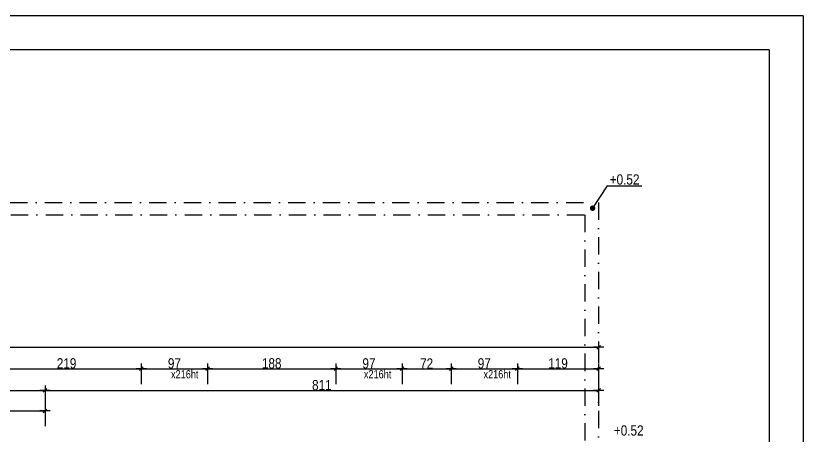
# Model space of a CAD drawing. Header units: millimetres. Extents: x -1734 to 5256, y -3612 to 588.
# Drawn here: x 4103 to 5256, y -28 to 588 of the extents above; entities that cross this region are included whole.
import ezdxf
from ezdxf.enums import TextEntityAlignment as Align

# ---------------------------------------------------------------- set-up
doc = ezdxf.new("R2010")
doc.units = ezdxf.units.MM
doc.linetypes.add('TIRETPTX2', pattern=[50.8, 25.4, -12.7, 0, -12.7])
for name, color, linetype in [('01_Cad_2', 5, 'Continuous'), ('01_cote_gen', 4, 'Continuous'), ('01_isolant ext', 2, 'TIRETPTX2'), ('01_poch_murs', 253, 'Continuous'), ('01_texte', 230, 'Continuous'), ('AA_COTES', 2, 'Continuous')]:
    doc.layers.add(name, color=color, linetype=linetype)
doc.styles.add('Arial Narrow', font='ARIALN.TTF')
doc.styles.add('MATTE_TXT', font='arial.ttf')
doc.styles.add('STYLE2', font='ARIALN.TTF')
doc.dimstyles.new('JB50', dxfattribs={"dimscale": 0.1, "dimtxt": 150, "dimasz": 15, "dimexe": 0.1, "dimexo": 0.1, "dimgap": 0.09, "dimtad": 1, "dimdec": 1, "dimdsep": 46, "dimtxsty": 'STYLE2', "dimblk1": 'BOND_G', "dimblk2": 'BOND_D', "dimsah": 1, "dimcen": 1.5, "dimdle": 0.01, "dimse1": 1, "dimse2": 1, "dimclrd": 4, "dimclre": 2, "dimclrt": 6, "dimazin": 2, "dimtfac": 2.333333, "dimtdec": 1, "dimtix": 1, "dimtmove": 2, "dimatfit": 3, "dimldrblk": 'BOND_G', "dimfxl": 1, "dimtolj": 1, "dimtzin": 0, "dimarcsym": 0})

# ---------------------------------------------------------------- blocks, each defined once
blk = doc.blocks.new('BOND_G')
at = {"layer": 'AA_COTES', "color": 0}
for p, q in [((0, -5), (0, 15)), ((5, 0), (-5, 0)), ((1.77, 1.77), (-1.77, -1.77))]:
    blk.add_line(p, q, dxfattribs=at)
blk = doc.blocks.new('BOND_D')
at = {"layer": 'AA_COTES', "color": 0}
for p, q in [((5, 0), (-5, 0)), ((-1.77, -1.77), (1.77, 1.77)), ((0, 5), (0, -15))]:
    blk.add_line(p, q, dxfattribs=at)
blk = doc.blocks.new('*D108')
at = {"layer": '01_cote_gen', "color": 4, "lineweight": -2, "transparency": 16777216}
blk.add_line((4069.2, 70.7), (4285.2, 70.7), dxfattribs=at)
at = {"layer": 'DEFPOINTS', "color": 0}
for p in [(4286.7, 70.7), (4067.7, 48.2), (4286.7, 48.2)]:
    blk.add_point(p, dxfattribs=at)
at = {"layer": '01_cote_gen', "color": 4, "lineweight": -2, "transparency": 16777216, "xscale": 1.5, "yscale": 1.5, "zscale": 1.5, "rotation": 180}
blk.add_blockref('BOND_G', (4067.7, 70.7), dxfattribs=at)
at = {"layer": '01_cote_gen', "color": 4, "lineweight": -2, "transparency": 16777216, "xscale": 1.5, "yscale": 1.5, "zscale": 1.5}
blk.add_blockref('BOND_D', (4286.7, 70.7), dxfattribs=at)
at = {"layer": '01_cote_gen', "color": 6, "transparency": 16777216, "insert": (4177.2, 78.4), "char_height": 15, "attachment_point": 5, "style": 'STYLE2'}
blk.add_mtext('\\A1;219', dxfattribs=at)
blk = doc.blocks.new('*D109')
at = {"layer": '01_cote_gen', "color": 4, "lineweight": -2, "transparency": 16777216}
blk.add_line((4288.2, 70.7), (4382.2, 70.7), dxfattribs=at)
at = {"layer": 'DEFPOINTS', "color": 0}
for p in [(4383.7, 70.7), (4286.7, 48.2), (4383.7, 48.2)]:
    blk.add_point(p, dxfattribs=at)
at = {"layer": '01_cote_gen', "color": 4, "lineweight": -2, "transparency": 16777216, "xscale": 1.5, "yscale": 1.5, "zscale": 1.5, "rotation": 180}
blk.add_blockref('BOND_G', (4286.7, 70.7), dxfattribs=at)
at = {"layer": '01_cote_gen', "color": 4, "lineweight": -2, "transparency": 16777216, "xscale": 1.5, "yscale": 1.5, "zscale": 1.5}
blk.add_blockref('BOND_D', (4383.7, 70.7), dxfattribs=at)
at = {"layer": '01_cote_gen', "color": 6, "transparency": 16777216, "insert": (4335.2, 78.4), "char_height": 15, "attachment_point": 5, "style": 'STYLE2'}
blk.add_mtext('\\A1;97', dxfattribs=at)
blk = doc.blocks.new('*D110')
at = {"layer": '01_cote_gen', "color": 4, "lineweight": -2, "transparency": 16777216}
blk.add_line((4385.2, 70.7), (4570.2, 70.7), dxfattribs=at)
at = {"layer": 'DEFPOINTS', "color": 0}
for p in [(4571.7, 70.7), (4383.7, 48.2), (4571.7, 48.2)]:
    blk.add_point(p, dxfattribs=at)
at = {"layer": '01_cote_gen', "color": 4, "lineweight": -2, "transparency": 16777216, "xscale": 1.5, "yscale": 1.5, "zscale": 1.5, "rotation": 180}
blk.add_blockref('BOND_G', (4383.7, 70.7), dxfattribs=at)
at = {"layer": '01_cote_gen', "color": 4, "lineweight": -2, "transparency": 16777216, "xscale": 1.5, "yscale": 1.5, "zscale": 1.5}
blk.add_blockref('BOND_D', (4571.7, 70.7), dxfattribs=at)
at = {"layer": '01_cote_gen', "color": 6, "transparency": 16777216, "insert": (4477.7, 78.4), "char_height": 15, "attachment_point": 5, "style": 'STYLE2'}
blk.add_mtext('\\A1;188', dxfattribs=at)
blk = doc.blocks.new('*D111')
at = {"layer": '01_cote_gen', "color": 4, "lineweight": -2, "transparency": 16777216}
blk.add_line((4573.2, 70.7), (4667.2, 70.7), dxfattribs=at)
at = {"layer": 'DEFPOINTS', "color": 0}
for p in [(4668.7, 70.7), (4571.7, 48.2), (4668.7, 48.2)]:
    blk.add_point(p, dxfattribs=at)
at = {"layer": '01_cote_gen', "color": 4, "lineweight": -2, "transparency": 16777216, "xscale": 1.5, "yscale": 1.5, "zscale": 1.5, "rotation": 180}
blk.add_blockref('BOND_G', (4571.7, 70.7), dxfattribs=at)
at = {"layer": '01_cote_gen', "color": 4, "lineweight": -2, "transparency": 16777216, "xscale": 1.5, "yscale": 1.5, "zscale": 1.5}
blk.add_blockref('BOND_D', (4668.7, 70.7), dxfattribs=at)
at = {"layer": '01_cote_gen', "color": 6, "transparency": 16777216, "insert": (4620.2, 78.4), "char_height": 15, "attachment_point": 5, "style": 'STYLE2'}
blk.add_mtext('\\A1;97', dxfattribs=at)
blk = doc.blocks.new('*D112')
at = {"layer": '01_cote_gen', "color": 4, "lineweight": -2, "transparency": 16777216}
blk.add_line((4670.2, 70.7), (4739.2, 70.7), dxfattribs=at)
at = {"layer": 'DEFPOINTS', "color": 0}
for p in [(4740.7, 70.7), (4668.7, 48.2), (4740.7, 48.2)]:
    blk.add_point(p, dxfattribs=at)
at = {"layer": '01_cote_gen', "color": 4, "lineweight": -2, "transparency": 16777216, "xscale": 1.5, "yscale": 1.5, "zscale": 1.5, "rotation": 180}
blk.add_blockref('BOND_G', (4668.7, 70.7), dxfattribs=at)
at = {"layer": '01_cote_gen', "color": 4, "lineweight": -2, "transparency": 16777216, "xscale": 1.5, "yscale": 1.5, "zscale": 1.5}
blk.add_blockref('BOND_D', (4740.7, 70.7), dxfattribs=at)
at = {"layer": '01_cote_gen', "color": 6, "transparency": 16777216, "insert": (4704.7, 78.3), "char_height": 15, "attachment_point": 5, "style": 'STYLE2'}
blk.add_mtext('\\A1;72', dxfattribs=at)
blk = doc.blocks.new('*D113')
at = {"layer": '01_cote_gen', "color": 4, "lineweight": -2, "transparency": 16777216}
blk.add_line((4742.2, 70.7), (4836.2, 70.7), dxfattribs=at)
at = {"layer": 'DEFPOINTS', "color": 0}
for p in [(4837.7, 70.7), (4740.7, 48.2), (4837.7, 48.2)]:
    blk.add_point(p, dxfattribs=at)
at = {"layer": '01_cote_gen', "color": 4, "lineweight": -2, "transparency": 16777216, "xscale": 1.5, "yscale": 1.5, "zscale": 1.5, "rotation": 180}
blk.add_blockref('BOND_G', (4740.7, 70.7), dxfattribs=at)
at = {"layer": '01_cote_gen', "color": 4, "lineweight": -2, "transparency": 16777216, "xscale": 1.5, "yscale": 1.5, "zscale": 1.5}
blk.add_blockref('BOND_D', (4837.7, 70.7), dxfattribs=at)
at = {"layer": '01_cote_gen', "color": 6, "transparency": 16777216, "insert": (4789.2, 78.4), "char_height": 15, "attachment_point": 5, "style": 'STYLE2'}
blk.add_mtext('\\A1;97', dxfattribs=at)
blk = doc.blocks.new('*D114')
at = {"layer": '01_cote_gen', "color": 4, "lineweight": -2, "transparency": 16777216}
blk.add_line((4839.2, 70.7), (4955.2, 70.7), dxfattribs=at)
at = {"layer": 'DEFPOINTS', "color": 0}
for p in [(4956.7, 70.7), (4837.7, 48.2), (4956.7, 48.2)]:
    blk.add_point(p, dxfattribs=at)
at = {"layer": '01_cote_gen', "color": 4, "lineweight": -2, "transparency": 16777216, "xscale": 1.5, "yscale": 1.5, "zscale": 1.5, "rotation": 180}
blk.add_blockref('BOND_G', (4837.7, 70.7), dxfattribs=at)
at = {"layer": '01_cote_gen', "color": 4, "lineweight": -2, "transparency": 16777216, "xscale": 1.5, "yscale": 1.5, "zscale": 1.5}
blk.add_blockref('BOND_D', (4956.7, 70.7), dxfattribs=at)
at = {"layer": '01_cote_gen', "color": 6, "transparency": 16777216, "insert": (4897.2, 78.4), "char_height": 15, "attachment_point": 5, "style": 'STYLE2'}
blk.add_mtext('\\A1;119', dxfattribs=at)
blk = doc.blocks.new('*D188')
at = {"layer": '01_cote_gen', "color": 4, "lineweight": -2, "transparency": 16777216}
blk.add_line((2407.2, 102), (4955.2, 102), dxfattribs=at)
at = {"layer": 'DEFPOINTS', "color": 0}
for p in [(2405.7, 124.1), (4956.7, 102), (4956.7, 48.2)]:
    blk.add_point(p, dxfattribs=at)
at = {"layer": '01_cote_gen', "color": 4, "lineweight": -2, "transparency": 16777216, "xscale": 1.5, "yscale": 1.5, "zscale": 1.5, "rotation": 180}
blk.add_blockref('BOND_G', (2405.7, 102), dxfattribs=at)
at = {"layer": '01_cote_gen', "color": 4, "lineweight": -2, "transparency": 16777216, "xscale": 1.5, "yscale": 1.5, "zscale": 1.5}
blk.add_blockref('BOND_D', (4956.7, 102), dxfattribs=at)
at = {"layer": '01_cote_gen', "color": 6, "transparency": 16777216, "insert": (3681.2, 109.7), "char_height": 15, "attachment_point": 5, "style": 'STYLE2'}
blk.add_mtext('\\A1;2551', dxfattribs=at)
blk = doc.blocks.new('*D282')
at = {"layer": '01_cote_gen', "color": 4, "lineweight": -2, "transparency": 16777216}
blk.add_line((3724.2, 38.8), (4144.2, 38.8), dxfattribs=at)
at = {"layer": 'DEFPOINTS', "color": 0}
for p in [(4145.7, 38.8), (3722.7, 16.3), (4145.7, -39.7)]:
    blk.add_point(p, dxfattribs=at)
at = {"layer": '01_cote_gen', "color": 4, "lineweight": -2, "transparency": 16777216, "xscale": 1.5, "yscale": 1.5, "zscale": 1.5, "rotation": 180}
blk.add_blockref('BOND_G', (3722.7, 38.8), dxfattribs=at)
at = {"layer": '01_cote_gen', "color": 4, "lineweight": -2, "transparency": 16777216, "xscale": 1.5, "yscale": 1.5, "zscale": 1.5}
blk.add_blockref('BOND_D', (4145.7, 38.8), dxfattribs=at)
at = {"layer": '01_cote_gen', "color": 6, "transparency": 16777216, "insert": (3934.2, 46.5), "char_height": 15, "attachment_point": 5, "style": 'STYLE2'}
blk.add_mtext('\\A1;423', dxfattribs=at)
blk = doc.blocks.new('*D284')
at = {"layer": '01_cote_gen', "color": 4, "lineweight": -2, "transparency": 16777216}
blk.add_line((3744.2, 8.9), (4144.2, 8.9), dxfattribs=at)
at = {"layer": 'DEFPOINTS', "color": 0}
for p in [(4145.7, 16.3), (4145.7, 8.9), (3742.7, -13.6)]:
    blk.add_point(p, dxfattribs=at)
at = {"layer": '01_cote_gen', "color": 4, "lineweight": -2, "transparency": 16777216, "xscale": 1.5, "yscale": 1.5, "zscale": 1.5, "rotation": 180}
blk.add_blockref('BOND_G', (3742.7, 8.9), dxfattribs=at)
at = {"layer": '01_cote_gen', "color": 4, "lineweight": -2, "transparency": 16777216, "xscale": 1.5, "yscale": 1.5, "zscale": 1.5}
blk.add_blockref('BOND_D', (4145.7, 8.9), dxfattribs=at)
at = {"layer": '01_cote_gen', "color": 6, "transparency": 16777216, "insert": (3944.2, 16.6), "char_height": 15, "attachment_point": 5, "style": 'STYLE2'}
blk.add_mtext('\\A1;403', dxfattribs=at)
blk = doc.blocks.new('*D285')
at = {"layer": '01_cote_gen', "color": 4, "lineweight": -2, "transparency": 16777216}
blk.add_line((4147.2, 38.8), (4955.2, 38.8), dxfattribs=at)
at = {"layer": 'DEFPOINTS', "color": 0}
for p in [(4956.7, 38.8), (4145.7, 31.3), (4956.7, -251.7)]:
    blk.add_point(p, dxfattribs=at)
at = {"layer": '01_cote_gen', "color": 4, "lineweight": -2, "transparency": 16777216, "xscale": 1.5, "yscale": 1.5, "zscale": 1.5, "rotation": 180}
blk.add_blockref('BOND_G', (4145.7, 38.8), dxfattribs=at)
at = {"layer": '01_cote_gen', "color": 4, "lineweight": -2, "transparency": 16777216, "xscale": 1.5, "yscale": 1.5, "zscale": 1.5}
blk.add_blockref('BOND_D', (4956.7, 38.8), dxfattribs=at)
at = {"layer": '01_cote_gen', "color": 6, "transparency": 16777216, "insert": (4551.2, 46.5), "char_height": 15, "attachment_point": 5, "style": 'STYLE2'}
blk.add_mtext('\\A1;811', dxfattribs=at)

msp = doc.modelspace()

# ---------------------------------------------------------------- hatches: boundary and pattern name
at = {"layer": '01_poch_murs'}
h = msp.add_hatch(dxfattribs=at)
h.set_pattern_fill('ANSI32', color=256, scale=5)
h.paths.add_polyline_path([(4093.73, -1048.68), (3639.73, -1048.68), (3639.73, -1065.68), (3629.73, -1065.68), (3629.73, -1048.68), (3489.73, -1048.68), (3387.73, -1048.68), (3128.73, -1048.68), (3128.73, -988.68), (2960.73, -988.68), (2960.73, -1048.68), (2810.73, -1048.68), (2708.73, -1048.68), (2387.73, -1048.68), (2387.73, -337.69), (2260.73, -337.69), (2260.73, -343.69), (2250.73, -343.69), (2250.73, -337.69), (2167.73, -337.69), (2167.73, -343.69), (2167.73, -349.69), (2257.72, -349.69, -0.4142136), (2167.73, -439.68), (2167.73, -445.68), (2167.73, -451.68), (2250.73, -451.68), (2250.73, -445.68), (2260.73, -445.68), (2260.73, -451.68), (2260.73, -672.68), (2242.73, -672.68), (2077.73, -672.68), (2077.73, -857.68), (2077.73, -864.68), (2087.73, -864.68, -0.2134218), (2077.73, -887.04), (2077.73, -896.93, -0.3500011), (2147.73, -984.68), (2077.73, -984.68), (2077.73, -990.68), (2077.73, -1048.68), (2059.73, -1048.68), (2059.73, -1172.68), (2332.73, -1172.68), (2387.73, -1172.68), (2701.73, -1172.68), (3387.73, -1172.68), (3489.73, -1172.68), (3629.73, -1172.68), (3629.73, -1167.68), (3639.73, -1167.68), (3639.73, -1172.68), (4093.73, -1172.68)])
h.paths.add_polyline_path([(4768.73, -1066.7), (4768.73, -1048.68), (4523.73, -1048.68), (4111.73, -1048.68), (4111.73, -1172.68), (4349.73, -1172.68), (4451.73, -1172.68), (4768.73, -1172.68), (4768.73, -1168.7)])
h.paths.add_polyline_path([(2057.73, -1048.68), (2039.73, -1048.68), (2039.73, -1013.68), (1696.73, -1013.68), (1696.73, -1048.68), (1414.73, -1048.68), (1363.73, -1048.68), (1363.73, -1155.16), (1363.73, -1172.74), (1414.73, -1172.74), (2057.73, -1172.74)])
h.paths.add_polyline_path([(1363.73, -1048.68), (1312.73, -1048.68), (830.73, -1048.68), (728.73, -1048.68), (690.73, -1048.68), (690.73, -1172.7), (711.73, -1172.7), (713.73, -1172.7), (813.73, -1172.72), (1323.73, -1172.74), (1363.73, -1172.74), (1363.73, -1155.16), (1363.73, -1149.88)])
h.paths.add_polyline_path([(2387.73, -161.7), (2387.73, -22.7), (2387.73, 67.3), (2387.73, 125.3), (2387.73, 215.3), (2387.73, 296.3), (2263.73, 296.3), (2263.73, 215.3), (2263.73, 125.3), (2263.73, 67.3), (2263.73, -22.7), (2263.73, -161.7), (2263.73, -311.7), (2263.73, -321.69), (2387.73, -321.69), (2387.73, -311.7)])
h.paths.add_polyline_path([(2387.73, -321.69), (2263.73, -321.69), (2263.73, -337.69), (2387.73, -337.69)])

# ---------------------------------------------------------------- linework, layer by layer
at = {"layer": '01_Cad_2'}
for q in [(-1733.51, 587.72), (5256.49, -2127.28)]:
    msp.add_line((5256.49, 587.72), q, dxfattribs=at)
at = {"layer": '01_Cad_2', "color": 2}
for q in [(-1683.51, 537.72), (5206.49, -2127.28)]:
    msp.add_line((5206.49, 537.72), q, dxfattribs=at)
at = {"layer": '01_isolant ext'}
for p, q in [((2465.73, 314.3), (4956.7, 314.3)), ((4956.7, 314.3), (4956.7, -321.69)), ((2059.73, 296.3), (4936.7, 296.3)), ((4936.7, 296.3), (4936.7, -41.71))]:
    msp.add_line(p, q, dxfattribs=at)
at = {"layer": '01_texte'}
for q in [(4947.89, 305.79), (5020, 338.64)]:
    msp.add_line((4969.44, 338.64), q, dxfattribs=at)
at = {"layer": '01_texte', "const_width": 4}
msp.add_lwpolyline([(4945.89, 305.79, 1), (4949.89, 305.79, 1)], format="xyb", close=True, dxfattribs=at)

# ---------------------------------------------------------------- texts
at = {"layer": '01_texte', "style": 'Arial Narrow'}
for p in [(4973, 340.38), (4979.07, -27.3)]:
    msp.add_text('+0.52', height=15, dxfattribs=at).set_placement(p)
at = {"layer": '01_texte', "style": 'MATTE_TXT', "width": 0.8}
for p in [(4350.32, 52.95), (4632.9, 52.95), (4808.13, 52.95)]:
    msp.add_text('x216ht', height=12, dxfattribs=at).set_placement(p, align=Align.BOTTOM_CENTER)

# ---------------------------------------------------------------- dimensions: what is measured, and where the dimension line sits
at = {"layer": '01_cote_gen'}
for base, p1, p2, picture, middle in [((4956.73, 102), (2405.73, 124.1), (4956.73, 48.25), '*D188', (3681.23, 109.66)), ((4286.73, 70.75), (4067.73, 48.25), (4286.73, 48.25), '*D108', (4177.23, 78.41)), ((4383.73, 70.75), (4286.73, 48.25), (4383.73, 48.25), '*D109', (4335.23, 78.41)), ((4571.73, 70.75), (4383.73, 48.25), (4571.73, 48.25), '*D110', (4477.73, 78.41)), ((4668.73, 70.75), (4571.73, 48.25), (4668.73, 48.25), '*D111', (4620.23, 78.41)), ((4740.73, 70.75), (4668.73, 48.25), (4740.73, 48.25), '*D112', (4704.73, 78.28)), ((4837.73, 70.75), (4740.73, 48.25), (4837.73, 48.25), '*D113', (4789.23, 78.41)), ((4956.73, 70.75), (4837.73, 48.25), (4956.73, 48.25), '*D114', (4897.23, 78.41)), ((4145.73, 38.83), (3722.73, 16.33), (4145.73, -39.67), '*D282', (3934.23, 46.5)), ((4956.73, 38.83), (4145.73, 31.33), (4956.73, -251.67), '*D285', (4551.23, 46.5)), ((4145.73, 8.91), (3742.73, -13.59), (4145.73, 16.33), '*D284', (3944.23, 16.58))]:
    dim = msp.add_linear_dim(base=base, p1=p1, p2=p2, dimstyle='JB50', dxfattribs=at)
    dim.commit()
    dim.dimension.update_dxf_attribs({"geometry": picture, "text_midpoint": middle})

doc.saveas('drawing.dxf')
